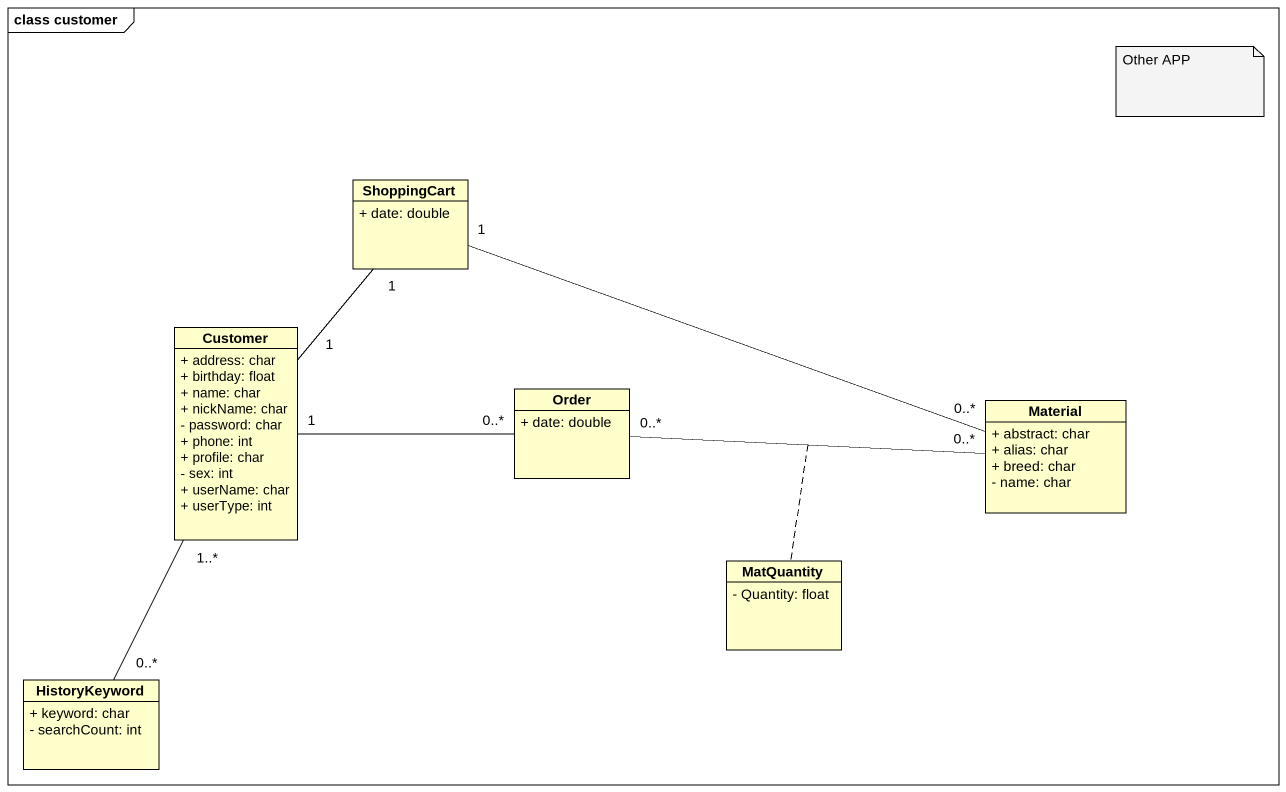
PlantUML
@startuml
mainframe class customer
hide circle
hide empty members
skinparam classAttributeIconSize 0
class ShoppingCart {
  + date: double
}
class Customer {
  + address: char
  + birthday: float
  + name: char
  + nickName: char
  - password: char
  + phone: int
  + profile: char
  - sex: int
  + userName: char
  + userType: int
}
class Order {
  + date: double
}
class Material {
  + abstract: char
  + alias: char
  + breed: char
  - name: char
}
class MatQuantity {
  - Quantity: float
}
class HistoryKeyword {
  + keyword: char
  - searchCount: int
}
ShoppingCart "1" -right- "0..*" Material
Customer "1" -up- "1" ShoppingCart
Customer "1" -right- "0..*" Order
Customer "1..*" -- "0..*" HistoryKeyword
Order "0..*" -right- "0..*" Material
(Order, Material) .. MatQuantity
note as N1
  Other APP
end note
@enduml
